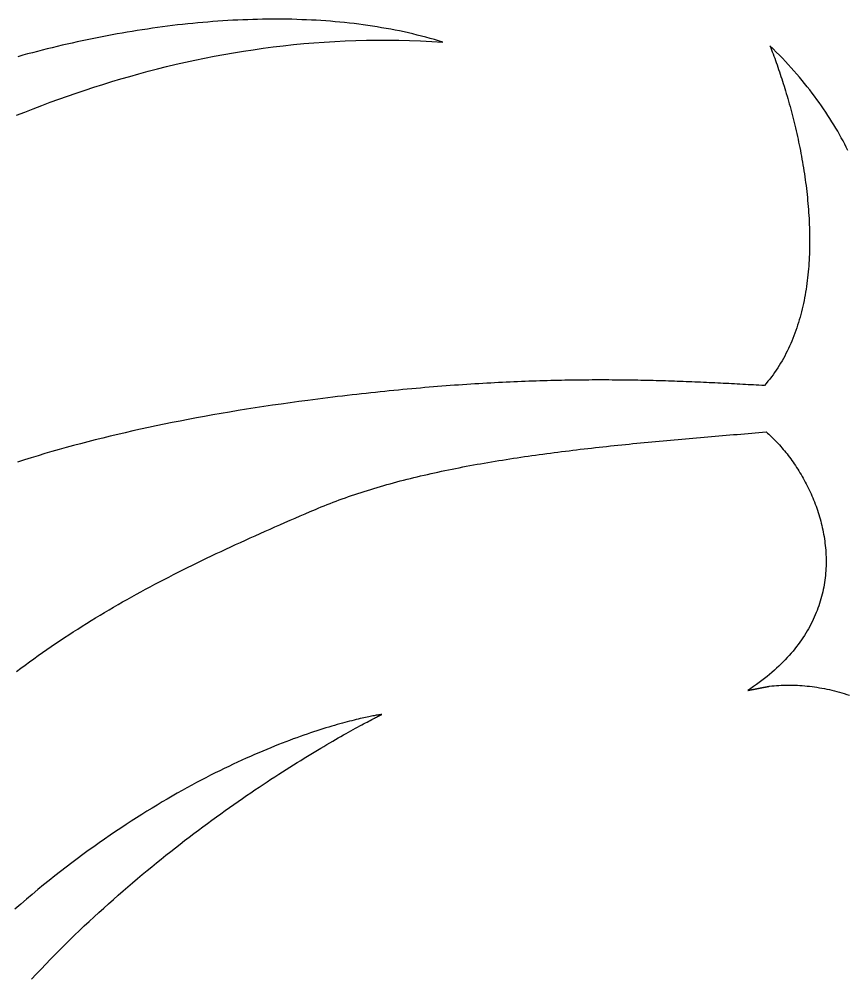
# Model space of a CAD drawing. Extents: x 5 to 105, y 2 to 136.
# Drawn here: x 65.16 to 74.37, y 91.78 to 102.43 of the extents above; entities that cross this region are included whole.
import ezdxf

# ---------------------------------------------------------------- set-up
doc = ezdxf.new("R2010")
doc.units = 0
doc.layers.get('0').update_dxf_attribs({"linetype": 'CONTINUOUS'})

msp = doc.modelspace()

# ---------------------------------------------------------------- linework, layer by layer
at = {"color": 7}
for points in [[(69.8742, 102.176, 0), (69.8275, 102.19, 0), (69.7804, 102.204, 0), (69.733, 102.218, 0), (69.6853, 102.231, 0), (69.6373, 102.243, 0), (69.589, 102.255, 0), (69.5404, 102.267, 0), (69.4916, 102.278, 0), (69.4425, 102.289, 0), (69.3931, 102.3, 0), (69.3435, 102.31, 0), (69.2936, 102.319, 0), (69.2434, 102.329, 0), (69.193, 102.337, 0), (69.1424, 102.346, 0), (69.0915, 102.354, 0), (69.0404, 102.361, 0), (68.9891, 102.369, 0), (68.9375, 102.375, 0), (68.8858, 102.382, 0), (68.8338, 102.388, 0), (68.7816, 102.393, 0), (68.7293, 102.399, 0), (68.6767, 102.403, 0), (68.6239, 102.408, 0), (68.571, 102.412, 0), (68.5179, 102.415, 0), (68.4646, 102.419, 0), (68.4111, 102.422, 0), (68.3575, 102.424, 0), (68.3037, 102.426, 0), (68.2497, 102.428, 0), (68.1956, 102.43, 0), (68.1414, 102.431, 0), (68.087, 102.431, 0), (68.0325, 102.432, 0), (67.9779, 102.432, 0), (67.9232, 102.431, 0), (67.8683, 102.431, 0), (67.8133, 102.429, 0), (67.7582, 102.428, 0), (67.703, 102.426, 0), (67.6478, 102.424, 0), (67.5924, 102.422, 0), (67.5369, 102.419, 0), (67.4814, 102.416, 0), (67.4258, 102.412, 0), (67.3701, 102.409, 0), (67.3143, 102.404, 0), (67.2585, 102.4, 0), (67.2027, 102.395, 0), (67.1467, 102.39, 0), (67.0908, 102.385, 0), (67.0348, 102.379, 0), (66.9788, 102.373, 0), (66.9227, 102.367, 0), (66.8666, 102.36, 0), (66.8105, 102.353, 0), (66.7544, 102.346, 0), (66.6983, 102.338, 0), (66.6421, 102.33, 0), (66.586, 102.322, 0), (66.5299, 102.314, 0), (66.4738, 102.305, 0), (66.4177, 102.296, 0), (66.3616, 102.287, 0), (66.3056, 102.277, 0), (66.2496, 102.267, 0), (66.1936, 102.257, 0), (66.1377, 102.247, 0), (66.0819, 102.236, 0), (66.026, 102.225, 0), (65.9703, 102.214, 0), (65.9146, 102.202, 0), (65.859, 102.19, 0), (65.8034, 102.178, 0), (65.748, 102.166, 0), (65.6926, 102.153, 0), (65.6373, 102.141, 0), (65.5821, 102.127, 0), (65.527, 102.114, 0), (65.472, 102.101, 0), (65.4171, 102.087, 0), (65.3624, 102.073, 0), (65.3077, 102.058, 0), (65.2532, 102.044, 0), (65.1988, 102.029, 0), (65.1446, 102.014, 0)], [(65.1289, 101.361, 0), (65.2222, 101.398, 0), (65.3162, 101.435, 0), (65.4107, 101.471, 0), (65.5058, 101.506, 0), (65.6016, 101.541, 0), (65.698, 101.575, 0), (65.795, 101.608, 0), (65.8926, 101.641, 0), (65.9909, 101.674, 0), (66.0898, 101.705, 0), (66.1894, 101.736, 0), (66.2897, 101.766, 0), (66.3906, 101.795, 0), (66.4921, 101.823, 0), (66.5944, 101.851, 0), (66.6973, 101.878, 0), (66.8009, 101.904, 0), (66.9051, 101.929, 0), (67.0101, 101.952, 0), (67.1158, 101.976, 0), (67.2222, 101.998, 0), (67.3292, 102.019, 0), (67.437, 102.039, 0), (67.5455, 102.058, 0), (67.6547, 102.075, 0), (67.7647, 102.092, 0), (67.8754, 102.108, 0), (67.9868, 102.122, 0), (68.099, 102.136, 0), (68.2119, 102.148, 0), (68.3256, 102.159, 0), (68.44, 102.168, 0), (68.5552, 102.176, 0), (68.6712, 102.183, 0), (68.7879, 102.189, 0), (68.9054, 102.193, 0), (69.0237, 102.196, 0), (69.1428, 102.198, 0), (69.2627, 102.198, 0), (69.3834, 102.196, 0), (69.5049, 102.194, 0), (69.6272, 102.189, 0), (69.7503, 102.183, 0), (69.8742, 102.176, 0)], [(73.514, 102.135, 0), (73.5227, 102.113, 0), (73.5315, 102.09, 0), (73.5402, 102.067, 0), (73.549, 102.044, 0), (73.5578, 102.021, 0), (73.5666, 101.997, 0), (73.5753, 101.972, 0), (73.5841, 101.948, 0), (73.5929, 101.923, 0), (73.6017, 101.898, 0), (73.6104, 101.873, 0), (73.6191, 101.847, 0), (73.6278, 101.821, 0), (73.6365, 101.795, 0), (73.6452, 101.768, 0), (73.6538, 101.741, 0), (73.6623, 101.714, 0), (73.6709, 101.687, 0), (73.6793, 101.659, 0), (73.6878, 101.632, 0), (73.6961, 101.604, 0), (73.7044, 101.575, 0), (73.7127, 101.547, 0), (73.7209, 101.518, 0), (73.729, 101.489, 0), (73.737, 101.46, 0), (73.745, 101.431, 0), (73.7528, 101.401, 0), (73.7606, 101.371, 0), (73.7683, 101.341, 0), (73.7759, 101.311, 0), (73.7834, 101.281, 0), (73.7908, 101.25, 0), (73.7981, 101.22, 0), (73.8052, 101.189, 0), (73.8123, 101.158, 0), (73.8192, 101.127, 0), (73.8261, 101.095, 0), (73.8327, 101.064, 0), (73.8393, 101.032, 0), (73.8457, 101.001, 0), (73.852, 100.969, 0), (73.8581, 100.937, 0), (73.8641, 100.905, 0), (73.87, 100.873, 0), (73.8756, 100.84, 0), (73.8812, 100.808, 0), (73.8865, 100.775, 0), (73.8917, 100.743, 0), (73.8967, 100.71, 0), (73.9016, 100.677, 0), (73.9062, 100.644, 0), (73.9107, 100.612, 0), (73.915, 100.579, 0), (73.9191, 100.546, 0), (73.923, 100.512, 0), (73.9267, 100.479, 0), (73.9302, 100.446, 0), (73.9335, 100.413, 0), (73.9366, 100.38, 0), (73.9395, 100.346, 0), (73.9421, 100.313, 0), (73.9445, 100.28, 0), (73.9467, 100.246, 0), (73.9487, 100.213, 0), (73.9504, 100.18, 0), (73.9519, 100.146, 0), (73.9532, 100.113, 0), (73.9542, 100.08, 0), (73.9549, 100.047, 0), (73.9554, 100.013, 0), (73.9556, 99.98, 0), (73.9556, 99.9468, 0), (73.9553, 99.9136, 0), (73.9547, 99.8805, 0), (73.9539, 99.8475, 0), (73.9528, 99.8144, 0), (73.9514, 99.7815, 0), (73.9497, 99.7486, 0), (73.9477, 99.7158, 0), (73.9454, 99.6831, 0), (73.9428, 99.6504, 0), (73.9399, 99.6179, 0), (73.9367, 99.5854, 0), (73.9332, 99.553, 0), (73.9294, 99.5208, 0), (73.9253, 99.4886, 0), (73.9208, 99.4566, 0), (73.916, 99.4246, 0), (73.9109, 99.3928, 0), (73.9054, 99.3612, 0), (73.8996, 99.3296, 0), (73.8935, 99.2982, 0), (73.887, 99.267, 0), (73.8802, 99.2359, 0), (73.873, 99.205, 0), (73.8654, 99.1742, 0), (73.8575, 99.1436, 0), (73.8492, 99.1131, 0), (73.8406, 99.0829, 0), (73.8315, 99.0528, 0), (73.8221, 99.0229, 0), (73.8123, 98.9932, 0), (73.8021, 98.9637, 0), (73.7916, 98.9344, 0), (73.7806, 98.9054, 0), (73.7692, 98.8765, 0), (73.7575, 98.8478, 0), (73.7453, 98.8194, 0), (73.7327, 98.7912, 0), (73.7197, 98.7633, 0), (73.7063, 98.7356, 0), (73.6924, 98.7081, 0), (73.6781, 98.6809, 0), (73.6634, 98.6539, 0), (73.6483, 98.6272, 0), (73.6327, 98.6008, 0), (73.6167, 98.5746, 0), (73.6002, 98.5487, 0), (73.5833, 98.5231, 0), (73.5659, 98.4978, 0), (73.548, 98.4728, 0), (73.5297, 98.4481, 0), (73.511, 98.4237, 0), (73.4917, 98.3996, 0), (73.472, 98.3758, 0), (73.4518, 98.3523, 0)], [(74.3815, 100.97, 0), (74.3637, 101.005, 0), (74.3455, 101.041, 0), (74.3267, 101.076, 0), (74.3074, 101.112, 0), (74.2876, 101.147, 0), (74.2674, 101.183, 0), (74.2466, 101.218, 0), (74.2253, 101.254, 0), (74.2035, 101.289, 0), (74.1811, 101.325, 0), (74.1583, 101.36, 0), (74.1349, 101.396, 0), (74.1109, 101.432, 0), (74.0865, 101.467, 0), (74.0615, 101.503, 0), (74.0359, 101.538, 0), (74.0098, 101.574, 0), (73.9832, 101.609, 0), (73.956, 101.644, 0), (73.9282, 101.68, 0), (73.8998, 101.715, 0), (73.8709, 101.75, 0), (73.8414, 101.786, 0), (73.8114, 101.821, 0), (73.7807, 101.856, 0), (73.7495, 101.891, 0), (73.7176, 101.926, 0), (73.6852, 101.961, 0), (73.6522, 101.996, 0), (73.6186, 102.031, 0), (73.5843, 102.066, 0), (73.5495, 102.1, 0), (73.514, 102.135, 0)], [(73.4518, 98.3523, 0), (73.4219, 98.354, 0), (73.3919, 98.3556, 0), (73.3618, 98.3573, 0), (73.3317, 98.3589, 0), (73.3015, 98.3605, 0), (73.2712, 98.3622, 0), (73.2409, 98.3638, 0), (73.2104, 98.3654, 0), (73.1799, 98.3671, 0), (73.1493, 98.3687, 0), (73.1186, 98.3703, 0), (73.0878, 98.3719, 0), (73.057, 98.3735, 0), (73.026, 98.375, 0), (72.995, 98.3766, 0), (72.9638, 98.3781, 0), (72.9325, 98.3796, 0), (72.9012, 98.3812, 0), (72.8697, 98.3826, 0), (72.8382, 98.3841, 0), (72.8065, 98.3856, 0), (72.7747, 98.387, 0), (72.7428, 98.3884, 0), (72.7108, 98.3898, 0), (72.6786, 98.3912, 0), (72.6464, 98.3925, 0), (72.614, 98.3938, 0), (72.5815, 98.3951, 0), (72.5489, 98.3963, 0), (72.5161, 98.3975, 0), (72.4832, 98.3987, 0), (72.4502, 98.3999, 0), (72.4171, 98.401, 0), (72.3838, 98.4021, 0), (72.3503, 98.4031, 0), (72.3167, 98.4041, 0), (72.283, 98.4051, 0), (72.2491, 98.406, 0), (72.2151, 98.4069, 0), (72.1809, 98.4077, 0), (72.1466, 98.4085, 0), (72.1121, 98.4093, 0), (72.0775, 98.41, 0), (72.0427, 98.4107, 0), (72.0077, 98.4113, 0), (71.9726, 98.4118, 0), (71.9373, 98.4123, 0), (71.9018, 98.4128, 0), (71.8662, 98.4132, 0), (71.8304, 98.4136, 0), (71.7944, 98.4139, 0), (71.7582, 98.4141, 0), (71.7219, 98.4143, 0), (71.6854, 98.4144, 0), (71.6486, 98.4145, 0), (71.6117, 98.4145, 0), (71.5746, 98.4145, 0), (71.5374, 98.4143, 0), (71.4999, 98.4141, 0), (71.4622, 98.4139, 0), (71.4243, 98.4136, 0), (71.3863, 98.4132, 0), (71.348, 98.4127, 0), (71.3095, 98.4122, 0), (71.2708, 98.4116, 0), (71.2319, 98.411, 0), (71.1928, 98.4102, 0), (71.1535, 98.4094, 0), (71.1139, 98.4085, 0), (71.0742, 98.4075, 0), (71.0342, 98.4065, 0), (70.994, 98.4054, 0), (70.9535, 98.4042, 0), (70.9129, 98.4029, 0), (70.872, 98.4015, 0), (70.8309, 98.4, 0), (70.7895, 98.3985, 0), (70.7479, 98.3969, 0), (70.7061, 98.3952, 0), (70.664, 98.3934, 0), (70.6217, 98.3915, 0), (70.5791, 98.3895, 0), (70.5363, 98.3874, 0), (70.4933, 98.3852, 0), (70.4499, 98.383, 0), (70.4064, 98.3806, 0), (70.3625, 98.3781, 0), (70.3185, 98.3756, 0), (70.2741, 98.3729, 0), (70.2295, 98.3702, 0), (70.1846, 98.3673, 0), (70.1395, 98.3644, 0), (70.0941, 98.3613, 0), (70.0484, 98.3581, 0), (70.0024, 98.3549, 0), (69.9562, 98.3515, 0), (69.9097, 98.348, 0), (69.8629, 98.3444, 0), (69.8158, 98.3407, 0), (69.7684, 98.3368, 0), (69.7208, 98.3329, 0), (69.6728, 98.3289, 0), (69.6246, 98.3247, 0), (69.576, 98.3204, 0), (69.5272, 98.316, 0), (69.4781, 98.3115, 0), (69.4286, 98.3069, 0), (69.3789, 98.3021, 0), (69.3289, 98.2972, 0), (69.2785, 98.2922, 0), (69.2278, 98.2871, 0), (69.1769, 98.2818, 0), (69.1256, 98.2764, 0), (69.074, 98.2709, 0), (69.022, 98.2653, 0), (68.9698, 98.2595, 0), (68.9172, 98.2536, 0), (68.8643, 98.2476, 0), (68.8111, 98.2414, 0), (68.7575, 98.2351, 0), (68.7036, 98.2287, 0), (68.6494, 98.2221, 0), (68.5948, 98.2154, 0), (68.5399, 98.2085, 0), (68.4847, 98.2015, 0), (68.4291, 98.1944, 0), (68.3731, 98.1871, 0)], [(68.3731, 98.1871, 0), (68.2734, 98.1738, 0), (68.1744, 98.1603, 0), (68.0761, 98.1464, 0), (67.9786, 98.1323, 0), (67.8817, 98.1179, 0), (67.7855, 98.1032, 0), (67.69, 98.0882, 0), (67.5952, 98.0729, 0), (67.5011, 98.0573, 0), (67.4078, 98.0414, 0), (67.3151, 98.0252, 0), (67.223, 98.0087, 0), (67.1317, 97.992, 0), (67.0411, 97.9749, 0), (66.9512, 97.9575, 0), (66.8619, 97.9399, 0), (66.7733, 97.9219, 0), (66.6854, 97.9037, 0), (66.5982, 97.8852, 0), (66.5116, 97.8663, 0), (66.4258, 97.8472, 0), (66.3406, 97.8278, 0), (66.256, 97.8081, 0), (66.1722, 97.7881, 0), (66.089, 97.7678, 0), (66.0065, 97.7472, 0), (65.9246, 97.7263, 0), (65.8434, 97.7051, 0), (65.7628, 97.6836, 0), (65.6829, 97.6618, 0), (65.6037, 97.6397, 0), (65.5251, 97.6173, 0), (65.4472, 97.5946, 0), (65.3699, 97.5716, 0), (65.2933, 97.5483, 0), (65.2173, 97.5247, 0), (65.142, 97.5008, 0)], [(68.4556, 96.9734, 0), (68.4881, 96.9871, 0), (68.5207, 97.0007, 0), (68.5536, 97.0141, 0), (68.5868, 97.0274, 0), (68.6201, 97.0404, 0), (68.6536, 97.0534, 0), (68.6873, 97.0661, 0), (68.7213, 97.0787, 0), (68.7554, 97.0912, 0), (68.7897, 97.1035, 0), (68.8242, 97.1156, 0), (68.8589, 97.1276, 0), (68.8938, 97.1394, 0), (68.9289, 97.1511, 0), (68.9642, 97.1626, 0), (68.9996, 97.174, 0), (69.0352, 97.1852, 0), (69.071, 97.1963, 0), (69.107, 97.2073, 0), (69.1431, 97.2181, 0), (69.1794, 97.2287, 0), (69.2159, 97.2393, 0), (69.2526, 97.2496, 0), (69.2894, 97.2599, 0), (69.3263, 97.27, 0), (69.3634, 97.28, 0), (69.4007, 97.2898, 0), (69.4381, 97.2995, 0), (69.4757, 97.3091, 0), (69.5134, 97.3185, 0), (69.5512, 97.3279, 0), (69.5892, 97.3371, 0), (69.6273, 97.3461, 0), (69.6656, 97.3551, 0), (69.704, 97.3639, 0), (69.7425, 97.3726, 0), (69.7812, 97.3812, 0), (69.82, 97.3897, 0), (69.8589, 97.398, 0), (69.8979, 97.4062, 0), (69.9371, 97.4144, 0), (69.9763, 97.4224, 0), (70.0157, 97.4303, 0), (70.0552, 97.4381, 0), (70.0948, 97.4457, 0), (70.1345, 97.4533, 0), (70.1743, 97.4608, 0), (70.2142, 97.4681, 0), (70.2542, 97.4754, 0), (70.2943, 97.4826, 0), (70.3345, 97.4896, 0), (70.3748, 97.4966, 0), (70.4151, 97.5034, 0), (70.4556, 97.5102, 0), (70.4961, 97.5169, 0), (70.5367, 97.5234, 0), (70.5774, 97.5299, 0), (70.6182, 97.5363, 0), (70.659, 97.5426, 0), (70.7, 97.5488, 0), (70.7409, 97.555, 0), (70.782, 97.561, 0), (70.8231, 97.567, 0), (70.8643, 97.5728, 0), (70.9055, 97.5786, 0), (70.9468, 97.5844, 0), (70.9881, 97.59, 0), (71.0295, 97.5956, 0), (71.071, 97.601, 0), (71.1125, 97.6065, 0), (71.154, 97.6118, 0), (71.1955, 97.6171, 0), (71.2372, 97.6223, 0), (71.2788, 97.6274, 0), (71.3205, 97.6325, 0), (71.3622, 97.6374, 0), (71.4039, 97.6424, 0), (71.4457, 97.6472, 0), (71.4875, 97.652, 0), (71.5293, 97.6568, 0), (71.5711, 97.6615, 0), (71.6129, 97.6661, 0), (71.6548, 97.6707, 0), (71.6966, 97.6752, 0), (71.7385, 97.6796, 0), (71.7804, 97.6841, 0), (71.8222, 97.6884, 0), (71.8641, 97.6927, 0), (71.906, 97.697, 0), (71.9479, 97.7012, 0), (71.9897, 97.7054, 0), (72.0316, 97.7095, 0), (72.0734, 97.7136, 0), (72.1153, 97.7176, 0), (72.1571, 97.7216, 0), (72.1989, 97.7256, 0), (72.2407, 97.7295, 0), (72.2824, 97.7334, 0), (72.3241, 97.7372, 0), (72.3658, 97.741, 0), (72.4075, 97.7448, 0), (72.4491, 97.7486, 0), (72.4907, 97.7523, 0), (72.5322, 97.756, 0), (72.5737, 97.7597, 0), (72.6152, 97.7633, 0), (72.6566, 97.767, 0), (72.698, 97.7706, 0), (72.7393, 97.7741, 0), (72.7806, 97.7777, 0), (72.8218, 97.7813, 0), (72.8629, 97.7848, 0), (72.904, 97.7883, 0), (72.945, 97.7918, 0), (72.986, 97.7953, 0), (73.0269, 97.7987, 0), (73.0677, 97.8022, 0), (73.1084, 97.8057, 0), (73.1491, 97.8091, 0), (73.1896, 97.8126, 0), (73.2301, 97.816, 0), (73.2706, 97.8194, 0), (73.3109, 97.8229, 0), (73.3511, 97.8263, 0), (73.3913, 97.8297, 0), (73.4313, 97.8332, 0), (73.4713, 97.8366, 0)], [(73.4713, 97.8366, 0), (73.4863, 97.8235, 0), (73.5012, 97.81, 0), (73.5161, 97.7963, 0), (73.531, 97.7822, 0), (73.5458, 97.7678, 0), (73.5606, 97.7531, 0), (73.5753, 97.7382, 0), (73.5899, 97.7229, 0), (73.6045, 97.7073, 0), (73.619, 97.6915, 0), (73.6334, 97.6753, 0), (73.6477, 97.6589, 0), (73.6619, 97.6422, 0), (73.6761, 97.6253, 0), (73.6901, 97.608, 0), (73.704, 97.5905, 0), (73.7178, 97.5728, 0), (73.7315, 97.5548, 0), (73.745, 97.5365, 0), (73.7585, 97.518, 0), (73.7717, 97.4992, 0), (73.7849, 97.4803, 0), (73.7979, 97.461, 0), (73.8107, 97.4416, 0), (73.8234, 97.4219, 0), (73.8359, 97.402, 0), (73.8482, 97.3819, 0), (73.8604, 97.3615, 0), (73.8724, 97.341, 0), (73.8841, 97.3202, 0), (73.8957, 97.2993, 0), (73.9071, 97.2781, 0), (73.9183, 97.2568, 0), (73.9293, 97.2352, 0), (73.9401, 97.2135, 0), (73.9506, 97.1916, 0), (73.961, 97.1695, 0), (73.971, 97.1472, 0), (73.9809, 97.1248, 0), (73.9905, 97.1022, 0), (73.9999, 97.0795, 0), (74.009, 97.0565, 0), (74.0178, 97.0335, 0), (74.0264, 97.0102, 0), (74.0347, 96.9869, 0), (74.0427, 96.9634, 0), (74.0505, 96.9397, 0), (74.058, 96.9159, 0), (74.0651, 96.892, 0), (74.072, 96.868, 0), (74.0786, 96.8438, 0), (74.0848, 96.8195, 0), (74.0908, 96.7951, 0), (74.0964, 96.7706, 0), (74.1017, 96.746, 0), (74.1067, 96.7213, 0), (74.1113, 96.6965, 0), (74.1156, 96.6716, 0), (74.1195, 96.6466, 0), (74.1231, 96.6215, 0), (74.1263, 96.5964, 0), (74.1292, 96.5711, 0), (74.1317, 96.5458, 0), (74.1338, 96.5205, 0), (74.1355, 96.495, 0), (74.1369, 96.4695, 0), (74.1378, 96.4439, 0), (74.1384, 96.4183, 0), (74.1386, 96.3927, 0), (74.1383, 96.367, 0), (74.1376, 96.3412, 0), (74.1365, 96.3154, 0), (74.135, 96.2896, 0), (74.1331, 96.2637, 0), (74.1307, 96.2379, 0), (74.1279, 96.212, 0), (74.1246, 96.1861, 0), (74.1208, 96.1601, 0), (74.1167, 96.1342, 0), (74.112, 96.1083, 0), (74.1069, 96.0823, 0), (74.1013, 96.0564, 0), (74.0952, 96.0305, 0), (74.0886, 96.0045, 0), (74.0816, 95.9786, 0), (74.074, 95.9528, 0), (74.066, 95.9269, 0), (74.0574, 95.9011, 0), (74.0483, 95.8753, 0), (74.0387, 95.8495, 0), (74.0286, 95.8238, 0), (74.0179, 95.7981, 0), (74.0067, 95.7725, 0), (73.995, 95.7469, 0), (73.9827, 95.7214, 0), (73.9699, 95.6959, 0), (73.9565, 95.6705, 0), (73.9425, 95.6452, 0), (73.928, 95.6199, 0), (73.9129, 95.5947, 0), (73.8972, 95.5696, 0), (73.8809, 95.5446, 0), (73.8641, 95.5196, 0), (73.8466, 95.4948, 0), (73.8286, 95.4701, 0), (73.8099, 95.4454, 0), (73.7906, 95.4209, 0), (73.7707, 95.3964, 0), (73.7502, 95.3721, 0), (73.729, 95.3479, 0), (73.7072, 95.3238, 0), (73.6848, 95.2999, 0), (73.6617, 95.276, 0), (73.6379, 95.2523, 0), (73.6135, 95.2288, 0), (73.5885, 95.2054, 0), (73.5628, 95.1821, 0), (73.5364, 95.159, 0), (73.5093, 95.136, 0), (73.4815, 95.1132, 0), (73.453, 95.0905, 0), (73.4239, 95.068, 0), (73.394, 95.0457, 0), (73.3634, 95.0235, 0), (73.3322, 95.0016, 0), (73.3002, 94.9798, 0), (73.2674, 94.9582, 0)], [(65.1312, 95.1688, 0), (65.179, 95.2049, 0), (65.227, 95.2406, 0), (65.275, 95.2759, 0), (65.3232, 95.3109, 0), (65.3715, 95.3455, 0), (65.4199, 95.3797, 0), (65.4684, 95.4136, 0), (65.517, 95.4472, 0), (65.5658, 95.4804, 0), (65.6146, 95.5133, 0), (65.6636, 95.5459, 0), (65.7127, 95.5782, 0), (65.7619, 95.6101, 0), (65.8112, 95.6418, 0), (65.8607, 95.6732, 0), (65.9102, 95.7042, 0), (65.9599, 95.735, 0), (66.0098, 95.7655, 0), (66.0597, 95.7958, 0), (66.1098, 95.8257, 0), (66.16, 95.8555, 0), (66.2103, 95.8849, 0), (66.2608, 95.9141, 0), (66.3114, 95.9431, 0), (66.3621, 95.9718, 0), (66.413, 96.0003, 0), (66.464, 96.0286, 0), (66.5151, 96.0567, 0), (66.5664, 96.0845, 0), (66.6178, 96.1122, 0), (66.6694, 96.1396, 0), (66.721, 96.1669, 0), (66.7729, 96.1939, 0), (66.8248, 96.2208, 0), (66.877, 96.2475, 0), (66.9292, 96.2741, 0), (66.9816, 96.3004, 0), (67.0342, 96.3267, 0), (67.0869, 96.3527, 0), (67.1397, 96.3787, 0), (67.1927, 96.4044, 0), (67.2459, 96.4301, 0), (67.2992, 96.4556, 0), (67.3526, 96.481, 0), (67.4062, 96.5063, 0), (67.46, 96.5315, 0), (67.5139, 96.5566, 0), (67.568, 96.5816, 0), (67.6222, 96.6065, 0), (67.6766, 96.6313, 0), (67.7312, 96.6561, 0), (67.7859, 96.6807, 0), (67.8408, 96.7053, 0), (67.8959, 96.7299, 0), (67.9511, 96.7544, 0), (68.0064, 96.7788, 0), (68.062, 96.8032, 0), (68.1177, 96.8276, 0), (68.1736, 96.8519, 0), (68.2296, 96.8762, 0), (68.2859, 96.9005, 0), (68.3423, 96.9248, 0), (68.3988, 96.9491, 0), (68.4556, 96.9734, 0)], [(73.5103, 95.0053, 0), (73.5353, 95.008, 0), (73.5604, 95.0105, 0), (73.5858, 95.0125, 0), (73.6113, 95.0142, 0), (73.6369, 95.0156, 0), (73.6627, 95.0166, 0), (73.6887, 95.0173, 0), (73.7148, 95.0176, 0), (73.741, 95.0175, 0), (73.7674, 95.0171, 0), (73.7939, 95.0163, 0), (73.8205, 95.0151, 0), (73.8473, 95.0136, 0), (73.8741, 95.0117, 0), (73.901, 95.0095, 0), (73.9281, 95.0069, 0), (73.9552, 95.0039, 0), (73.9824, 95.0005, 0), (74.0097, 94.9968, 0), (74.0371, 94.9927, 0), (74.0646, 94.9882, 0), (74.0921, 94.9834, 0), (74.1196, 94.9781, 0), (74.1472, 94.9725, 0), (74.1749, 94.9665, 0), (74.2026, 94.9601, 0), (74.2304, 94.9534, 0), (74.2581, 94.9462, 0), (74.2859, 94.9387, 0), (74.3137, 94.9308, 0), (74.3415, 94.9225, 0), (74.3694, 94.9138, 0), (74.3972, 94.9047, 0)], [(73.2674, 94.9582, 0), (73.2694, 94.9585, 0), (73.2713, 94.9589, 0), (73.2733, 94.9593, 0), (73.2752, 94.9596, 0), (73.2771, 94.96, 0), (73.2791, 94.9604, 0), (73.281, 94.9608, 0), (73.283, 94.9611, 0), (73.2849, 94.9615, 0), (73.2868, 94.9619, 0), (73.2888, 94.9623, 0), (73.2907, 94.9626, 0), (73.2926, 94.963, 0), (73.2946, 94.9634, 0), (73.2965, 94.9637, 0), (73.2984, 94.9641, 0), (73.3004, 94.9645, 0), (73.3023, 94.9649, 0), (73.3042, 94.9652, 0), (73.3061, 94.9656, 0), (73.3081, 94.966, 0), (73.31, 94.9663, 0), (73.3119, 94.9667, 0), (73.3138, 94.9671, 0), (73.3158, 94.9675, 0), (73.3177, 94.9678, 0), (73.3196, 94.9682, 0), (73.3215, 94.9686, 0), (73.3235, 94.969, 0), (73.3254, 94.9693, 0), (73.3273, 94.9697, 0), (73.3292, 94.9701, 0), (73.3311, 94.9704, 0), (73.3331, 94.9708, 0), (73.335, 94.9712, 0), (73.3369, 94.9715, 0), (73.3388, 94.9719, 0), (73.3407, 94.9723, 0), (73.3426, 94.9727, 0), (73.3446, 94.973, 0), (73.3465, 94.9734, 0), (73.3484, 94.9738, 0), (73.3503, 94.9741, 0), (73.3522, 94.9745, 0), (73.3541, 94.9749, 0), (73.356, 94.9753, 0), (73.358, 94.9756, 0), (73.3599, 94.976, 0), (73.3618, 94.9764, 0), (73.3637, 94.9767, 0), (73.3656, 94.9771, 0), (73.3675, 94.9775, 0), (73.3694, 94.9779, 0), (73.3713, 94.9782, 0), (73.3732, 94.9786, 0), (73.3751, 94.979, 0), (73.3771, 94.9793, 0), (73.379, 94.9797, 0), (73.3809, 94.9801, 0), (73.3828, 94.9804, 0), (73.3847, 94.9808, 0), (73.3866, 94.9812, 0), (73.3885, 94.9816, 0), (73.3904, 94.9819, 0), (73.3923, 94.9823, 0), (73.3942, 94.9827, 0), (73.3961, 94.983, 0), (73.398, 94.9834, 0), (73.3999, 94.9838, 0), (73.4018, 94.9841, 0), (73.4037, 94.9845, 0), (73.4056, 94.9849, 0), (73.4075, 94.9853, 0), (73.4094, 94.9856, 0), (73.4113, 94.986, 0), (73.4132, 94.9864, 0), (73.4152, 94.9867, 0), (73.4171, 94.9871, 0), (73.419, 94.9875, 0), (73.4209, 94.9879, 0), (73.4228, 94.9882, 0), (73.4247, 94.9886, 0), (73.4266, 94.989, 0), (73.4285, 94.9893, 0), (73.4304, 94.9897, 0), (73.4323, 94.9901, 0), (73.4342, 94.9904, 0), (73.4361, 94.9908, 0), (73.438, 94.9912, 0), (73.4399, 94.9916, 0), (73.4418, 94.9919, 0), (73.4437, 94.9923, 0), (73.4456, 94.9927, 0), (73.4475, 94.993, 0), (73.4494, 94.9934, 0), (73.4513, 94.9938, 0), (73.4532, 94.9941, 0), (73.4551, 94.9945, 0), (73.457, 94.9949, 0), (73.4589, 94.9953, 0), (73.4608, 94.9956, 0), (73.4627, 94.996, 0), (73.4646, 94.9964, 0), (73.4665, 94.9967, 0), (73.4684, 94.9971, 0), (73.4703, 94.9975, 0), (73.4722, 94.9978, 0), (73.4741, 94.9982, 0), (73.476, 94.9986, 0), (73.4779, 94.999, 0), (73.4798, 94.9993, 0), (73.4817, 94.9997, 0), (73.4836, 95.0001, 0), (73.4855, 95.0004, 0), (73.4874, 95.0008, 0), (73.4893, 95.0012, 0), (73.4912, 95.0015, 0), (73.4932, 95.0019, 0), (73.4951, 95.0023, 0), (73.497, 95.0027, 0), (73.4989, 95.003, 0), (73.5008, 95.0034, 0), (73.5027, 95.0038, 0), (73.5046, 95.0041, 0), (73.5065, 95.0045, 0), (73.5084, 95.0049, 0), (73.5103, 95.0053, 0)], [(69.196, 94.6909, 0), (69.1955, 94.6908, 0), (69.1939, 94.6906, 0), (69.1913, 94.6902, 0), (69.1876, 94.6897, 0), (69.1829, 94.689, 0), (69.1772, 94.6881, 0), (69.1705, 94.6871, 0), (69.1627, 94.6858, 0), (69.154, 94.6844, 0), (69.1443, 94.6827, 0), (69.1336, 94.6808, 0), (69.1219, 94.6787, 0), (69.1093, 94.6764, 0), (69.0957, 94.6738, 0), (69.0812, 94.671, 0), (69.0658, 94.6679, 0), (69.0494, 94.6645, 0), (69.0321, 94.6609, 0), (69.0139, 94.657, 0), (68.9948, 94.6528, 0), (68.9748, 94.6484, 0), (68.9539, 94.6436, 0), (68.9321, 94.6385, 0), (68.9095, 94.6331, 0), (68.886, 94.6273, 0), (68.8617, 94.6213, 0), (68.8365, 94.6148, 0), (68.8105, 94.6081, 0), (68.7837, 94.6009, 0), (68.756, 94.5934, 0), (68.7276, 94.5856, 0), (68.6983, 94.5773, 0), (68.6683, 94.5687, 0), (68.6375, 94.5596, 0), (68.6059, 94.5502, 0), (68.5735, 94.5403, 0), (68.5404, 94.53, 0), (68.5066, 94.5193, 0), (68.472, 94.5082, 0), (68.4366, 94.4966, 0), (68.4006, 94.4845, 0), (68.3638, 94.472, 0), (68.3264, 94.459, 0), (68.2882, 94.4456, 0), (68.2493, 94.4316, 0), (68.2098, 94.4172, 0), (68.1696, 94.4023, 0), (68.1288, 94.3868, 0), (68.0873, 94.3709, 0), (68.0451, 94.3544, 0), (68.0023, 94.3374, 0), (67.9589, 94.3198, 0), (67.9149, 94.3017, 0), (67.8702, 94.2831, 0), (67.825, 94.2638, 0), (67.7791, 94.244, 0), (67.7327, 94.2237, 0), (67.6857, 94.2027, 0), (67.6381, 94.1812, 0), (67.59, 94.159, 0), (67.5413, 94.1362, 0), (67.4921, 94.1128, 0), (67.4424, 94.0888, 0), (67.3921, 94.0642, 0), (67.3413, 94.0389, 0), (67.29, 94.0129, 0), (67.2382, 93.9863, 0), (67.1859, 93.959, 0), (67.1332, 93.9311, 0), (67.0799, 93.9025, 0), (67.0262, 93.8732, 0), (66.972, 93.8431, 0), (66.9174, 93.8124, 0), (66.8624, 93.781, 0), (66.8069, 93.7488, 0), (66.751, 93.7159, 0), (66.6947, 93.6823, 0), (66.638, 93.6479, 0), (66.5808, 93.6128, 0), (66.5233, 93.5769, 0), (66.4655, 93.5403, 0), (66.4072, 93.5029, 0), (66.3486, 93.4646, 0), (66.2896, 93.4256, 0), (66.2303, 93.3858, 0), (66.1707, 93.3452, 0), (66.1107, 93.3038, 0), (66.0504, 93.2615, 0), (65.9898, 93.2184, 0), (65.9289, 93.1745, 0), (65.8677, 93.1297, 0), (65.8062, 93.0841, 0), (65.7444, 93.0376, 0), (65.6824, 92.9903, 0), (65.6201, 92.942, 0), (65.5575, 92.8929, 0), (65.4948, 92.8428, 0), (65.4317, 92.7919, 0), (65.3685, 92.7401, 0), (65.305, 92.6873, 0), (65.2414, 92.6336, 0), (65.1775, 92.579, 0), (65.1134, 92.5234, 0)], [(65.2979, 91.744, 0), (65.3506, 91.8004, 0), (65.4035, 91.8563, 0), (65.4565, 91.9116, 0), (65.5097, 91.9664, 0), (65.563, 92.0207, 0), (65.6165, 92.0744, 0), (65.67, 92.1277, 0), (65.7236, 92.1804, 0), (65.7773, 92.2325, 0), (65.831, 92.2842, 0), (65.8848, 92.3353, 0), (65.9387, 92.3859, 0), (65.9925, 92.436, 0), (66.0464, 92.4855, 0), (66.1002, 92.5345, 0), (66.1541, 92.583, 0), (66.2079, 92.6309, 0), (66.2616, 92.6783, 0), (66.3153, 92.7252, 0), (66.3689, 92.7715, 0), (66.4224, 92.8173, 0), (66.4758, 92.8626, 0), (66.5291, 92.9073, 0), (66.5823, 92.9515, 0), (66.6353, 92.9952, 0), (66.6882, 93.0383, 0), (66.7409, 93.0809, 0), (66.7934, 93.1229, 0), (66.8457, 93.1644, 0), (66.8978, 93.2054, 0), (66.9496, 93.2458, 0), (67.0012, 93.2857, 0), (67.0526, 93.325, 0), (67.1037, 93.3638, 0), (67.1545, 93.4021, 0), (67.205, 93.4398, 0), (67.2552, 93.477, 0), (67.3051, 93.5136, 0), (67.3547, 93.5496, 0), (67.4038, 93.5852, 0), (67.4527, 93.6201, 0), (67.5011, 93.6545, 0), (67.5492, 93.6884, 0), (67.5968, 93.7217, 0), (67.6441, 93.7545, 0), (67.6909, 93.7867, 0), (67.7372, 93.8184, 0), (67.7831, 93.8495, 0), (67.8285, 93.8801, 0), (67.8735, 93.9101, 0), (67.9179, 93.9396, 0), (67.9618, 93.9685, 0), (68.0052, 93.9968, 0), (68.048, 94.0246, 0), (68.0903, 94.0518, 0), (68.132, 94.0785, 0), (68.1731, 94.1046, 0), (68.2136, 94.1302, 0), (68.2536, 94.1552, 0), (68.2928, 94.1796, 0), (68.3315, 94.2035, 0), (68.3695, 94.2268, 0), (68.4068, 94.2495, 0), (68.4435, 94.2717, 0), (68.4794, 94.2933, 0), (68.5147, 94.3144, 0), (68.5492, 94.3349, 0), (68.583, 94.3548, 0), (68.616, 94.3742, 0), (68.6483, 94.393, 0), (68.6798, 94.4112, 0), (68.7105, 94.4288, 0), (68.7404, 94.4459, 0), (68.7695, 94.4624, 0), (68.7977, 94.4784, 0), (68.8252, 94.4938, 0), (68.8517, 94.5086, 0), (68.8774, 94.5228, 0), (68.9022, 94.5365, 0), (68.9261, 94.5495, 0), (68.949, 94.5621, 0), (68.9711, 94.574, 0), (68.9922, 94.5853, 0), (69.0123, 94.5961, 0), (69.0315, 94.6063, 0), (69.0497, 94.616, 0), (69.0669, 94.625, 0), (69.0831, 94.6335, 0), (69.0983, 94.6414, 0), (69.1124, 94.6487, 0), (69.1255, 94.6554, 0), (69.1375, 94.6616, 0), (69.1484, 94.6671, 0), (69.1583, 94.6721, 0), (69.167, 94.6765, 0), (69.1746, 94.6803, 0), (69.1811, 94.6836, 0), (69.1864, 94.6862, 0), (69.1906, 94.6883, 0), (69.1936, 94.6897, 0), (69.1954, 94.6906, 0), (69.196, 94.6909, 0)]]:
    msp.add_polyline3d(points, dxfattribs=at)

doc.saveas('drawing.dxf')
